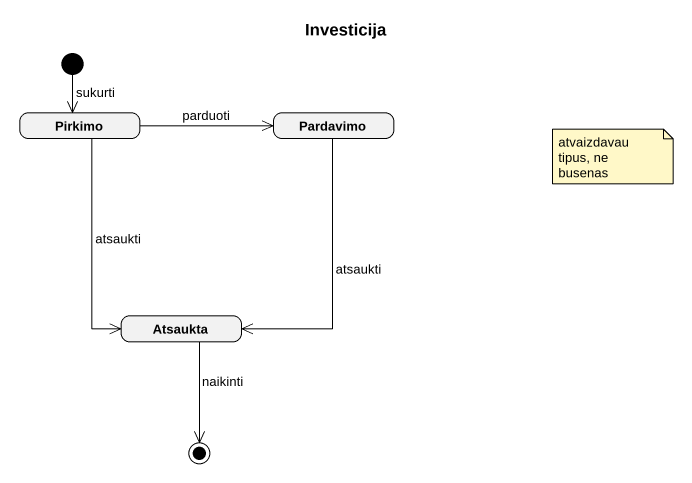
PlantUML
@startuml
title Investicija
hide empty description
state Pirkimo
state Pardavimo
state Atsaukta
[*] --> Pirkimo : sukurti
Pirkimo -right-> Pardavimo : parduoti
Pirkimo --> Atsaukta : atsaukti
Pardavimo --> Atsaukta : atsaukti
Atsaukta --> [*] : naikinti
note as N1
  atvaizdavau tipus, ne busenas
end note
@enduml
